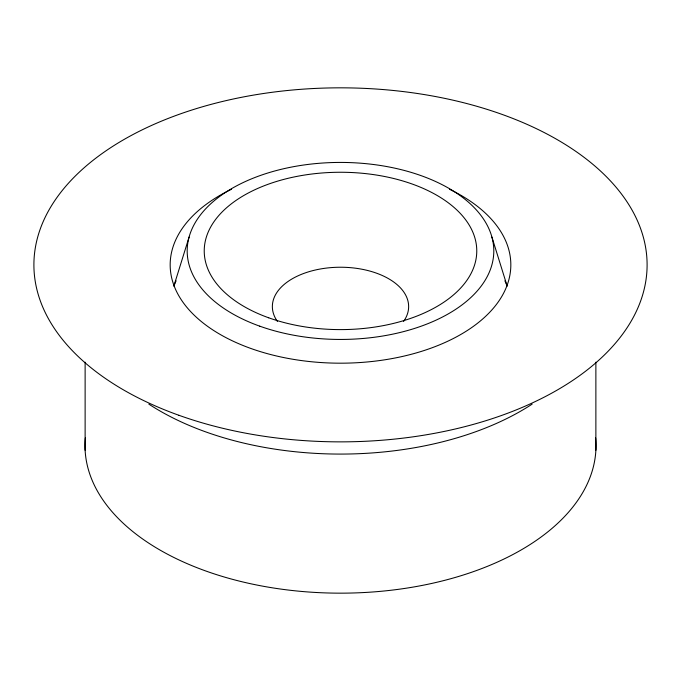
<?xml version="1.0" encoding="UTF-8"?>
<svg xmlns="http://www.w3.org/2000/svg" width="681" height="681" viewBox="0 0 681 681"><rect width="100%" height="100%" fill="white"/><g stroke="black" fill="none" stroke-linecap="round" stroke-linejoin="round"><path stroke-width="1.02" d="M173.817 286.173L189.088 237.09M491.912 237.09L507.183 286.173M595.875 362.156L595.875 450.277M85.125 362.156L85.125 450.277M595.654 437.926A255.503 147.513 0 0 1 340.5 593.16A255.503 147.513 0 0 1 85.346 437.926M532.15 404.122A255.503 147.513 0 0 1 148.85 404.122M277.414 321.432A68.134 39.336 0 0 1 340.5 267.233A68.134 39.336 0 0 1 403.586 321.432M174.268 285.118A170.335 98.345 0 0 1 176.107 280.827M504.893 280.827A170.335 98.345 0 0 1 506.732 285.118M449.537 189.292A170.335 98.345 0 0 1 464.536 332.243A170.335 98.345 0 0 1 216.464 332.243A170.335 98.345 0 0 1 231.463 189.292M268.697 317.797A136.268 78.673 0 0 0 476.7 253.409A136.268 78.673 0 0 0 276.103 181.597A136.268 78.673 0 0 0 268.697 317.797M259.716 326.156A153.302 88.504 0 0 0 493.725 253.715A153.302 88.504 0 0 0 268.059 172.931A153.302 88.504 0 0 0 259.716 326.156M178.933 415.291A306.603 177.017 0 0 0 646.95 270.4A306.603 177.017 0 0 0 195.617 108.841A306.603 177.017 0 0 0 178.933 415.291"/></g></svg>
